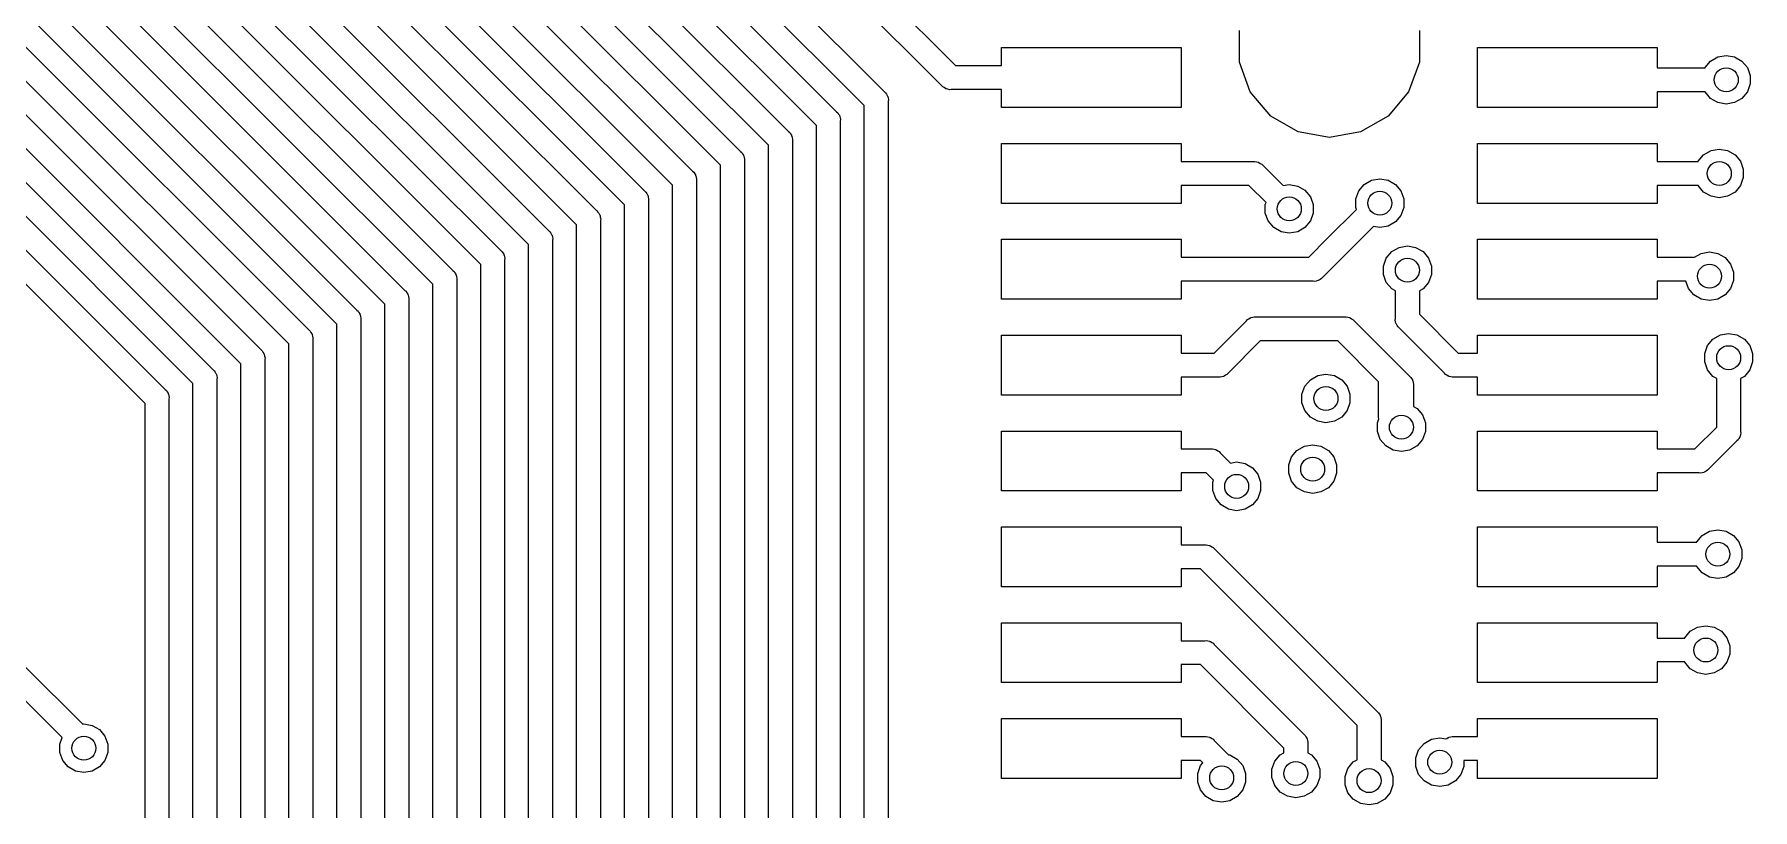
# Model space of a CAD drawing. Extents: x 552.7 to 632.3, y 410.9 to 459.8.
# Drawn here: x 617.4 to 631.73, y 440.83 to 447.3 of the extents above; entities that cross this region are included whole.
import ezdxf

# ---------------------------------------------------------------- set-up
doc = ezdxf.new("R2010")
doc.units = 0
doc.header["$MEASUREMENT"] = 0
doc.layers.add('BLACK', color=7, linetype='CONTINUOUS')

msp = doc.modelspace()

# ---------------------------------------------------------------- linework, layer by layer
at = {"layer": 'BLACK', "linetype": 'CONTINUOUS'}
for p, q in [((619.288, 452.018), (624.488, 446.819)), ((624.32, 446.704), (619.173, 451.851)), ((619.123, 451.618), (624.088, 446.653)), ((623.92, 446.538), (619.008, 451.451)), ((618.957, 451.218), (623.688, 446.488)), ((623.52, 446.373), (618.842, 451.051)), ((618.791, 450.818), (623.288, 446.322)), ((623.12, 446.207), (618.676, 450.651)), ((618.626, 450.418), (622.888, 446.156)), ((622.72, 446.041), (618.51, 450.251)), ((618.46, 450.018), (622.488, 445.991)), ((622.32, 445.875), (618.345, 449.851)), ((618.294, 449.618), (622.088, 445.825)), ((621.92, 445.71), (618.179, 449.451)), ((618.129, 449.218), (621.688, 445.659)), ((621.52, 445.544), (618.013, 449.051)), ((617.963, 448.818), (621.288, 445.494)), ((621.12, 445.378), (617.848, 448.651)), ((617.797, 448.418), (620.888, 445.328)), ((620.72, 445.213), (617.682, 448.251)), ((624.966, 446.87), (623.772, 448.064)), ((623.94, 448.179), (625.081, 447.038)), ((617.632, 448.018), (620.488, 445.162)), ((620.32, 445.047), (617.516, 447.851)), ((617.466, 447.618), (620.088, 444.997)), ((619.92, 444.881), (617.351, 447.451)), ((617.3, 447.218), (619.688, 444.831)), ((627.45, 447.068), (627.45, 447.332)), ((628.95, 447.332), (628.95, 447.068)), ((619.52, 444.716), (617.185, 447.051)), ((625.464, 447.038), (625.464, 447.188)), ((625.464, 447.188), (626.964, 447.188)), ((626.964, 447.188), (626.964, 446.688)), ((627.54, 446.819), (627.45, 447.068)), ((628.95, 447.068), (628.86, 446.819)), ((629.434, 446.688), (629.434, 447.188)), ((629.434, 447.188), (630.934, 447.188)), ((630.934, 447.188), (630.934, 447.02)), ((631.334, 447.022), (631.379, 447.076)), ((631.379, 447.076), (631.441, 447.111)), ((631.441, 447.111), (631.51, 447.123)), ((631.51, 447.123), (631.579, 447.111)), ((631.579, 447.111), (631.641, 447.076)), ((631.641, 447.076), (631.686, 447.022)), ((625.081, 447.038), (625.464, 447.038)), ((630.934, 447.02), (631.334, 447.02)), ((631.334, 447.02), (631.334, 447.022)), ((631.686, 447.022), (631.71, 446.955)), ((631.71, 446.955), (631.71, 446.885)), ((617.134, 446.818), (619.288, 444.665)), ((624.488, 446.819), (624.498, 446.811)), ((624.498, 446.811), (624.505, 446.799)), ((624.505, 446.799), (624.512, 446.788)), ((624.512, 446.788), (624.513, 446.784)), ((624.513, 446.784), (624.516, 446.78)), ((624.516, 446.78), (624.518, 446.767)), ((624.518, 446.767), (624.521, 446.754)), ((624.975, 446.86), (624.966, 446.87)), ((624.986, 446.854), (624.975, 446.86)), ((624.997, 446.846), (624.986, 446.854)), ((625.001, 446.845), (624.997, 446.846)), ((625.005, 446.843), (625.001, 446.845)), ((625.018, 446.84), (625.005, 446.843)), ((625.031, 446.837), (625.018, 446.84)), ((625.044, 446.838), (625.031, 446.837)), ((625.464, 446.838), (625.044, 446.838)), ((625.464, 446.688), (625.464, 446.838)), ((627.71, 446.617), (627.54, 446.819)), ((628.86, 446.819), (628.69, 446.617)), ((631.334, 446.82), (630.934, 446.82)), ((630.934, 446.82), (630.934, 446.688)), ((631.334, 446.818), (631.334, 446.82)), ((631.379, 446.764), (631.334, 446.818)), ((631.441, 446.729), (631.379, 446.764)), ((631.641, 446.764), (631.579, 446.729)), ((631.686, 446.818), (631.641, 446.764)), ((631.71, 446.885), (631.686, 446.818)), ((619.12, 444.55), (617.019, 446.651)), ((624.088, 446.653), (624.098, 446.645)), ((624.098, 446.645), (624.105, 446.633)), ((624.105, 446.633), (624.112, 446.623)), ((624.112, 446.623), (624.113, 446.618)), ((624.113, 446.618), (624.116, 446.614)), ((624.32, 435.564), (624.32, 446.704)), ((624.521, 446.754), (624.52, 446.741)), ((624.52, 446.741), (624.52, 435.601)), ((626.964, 446.688), (625.464, 446.688)), ((627.94, 446.484), (627.71, 446.617)), ((628.69, 446.617), (628.46, 446.484)), ((630.934, 446.688), (629.434, 446.688)), ((631.51, 446.717), (631.441, 446.729)), ((631.579, 446.729), (631.51, 446.717)), ((623.688, 446.488), (623.698, 446.479)), ((623.698, 446.479), (623.705, 446.468)), ((623.92, 435.394), (623.92, 446.538)), ((624.116, 446.614), (624.118, 446.601)), ((624.118, 446.601), (624.121, 446.588)), ((624.121, 446.588), (624.12, 446.575)), ((624.12, 446.575), (624.12, 435.431)), ((628.2, 446.438), (627.94, 446.484)), ((628.46, 446.484), (628.2, 446.438)), ((616.969, 446.418), (618.888, 444.499)), ((623.52, 435.227), (623.52, 446.373)), ((623.705, 446.468), (623.712, 446.457)), ((623.712, 446.457), (623.713, 446.453)), ((623.713, 446.453), (623.716, 446.449)), ((623.716, 446.449), (623.718, 446.436)), ((623.718, 446.436), (623.721, 446.423)), ((623.721, 446.423), (623.72, 446.41)), ((623.72, 446.41), (623.72, 435.264)), ((625.464, 445.888), (625.464, 446.388)), ((625.464, 446.388), (626.964, 446.388)), ((626.964, 446.388), (626.964, 446.238)), ((629.434, 445.888), (629.434, 446.388)), ((629.434, 446.388), (630.934, 446.388)), ((630.934, 446.388), (630.934, 446.238)), ((631.383, 446.329), (631.452, 446.341)), ((631.452, 446.341), (631.521, 446.329)), ((618.72, 444.384), (616.854, 446.251)), ((623.12, 435.061), (623.12, 446.207)), ((623.288, 446.322), (623.298, 446.314)), ((623.298, 446.314), (623.305, 446.302)), ((623.305, 446.302), (623.312, 446.291)), ((623.312, 446.291), (623.313, 446.287)), ((623.313, 446.287), (623.316, 446.283)), ((623.316, 446.283), (623.318, 446.27)), ((623.318, 446.27), (623.321, 446.257)), ((623.321, 446.257), (623.32, 446.244)), ((623.32, 446.244), (623.32, 435.098)), ((626.964, 446.238), (627.565, 446.238)), ((627.565, 446.238), (627.578, 446.239)), ((627.578, 446.239), (627.591, 446.236)), ((627.591, 446.236), (627.604, 446.233)), ((627.604, 446.233), (627.608, 446.231)), ((627.608, 446.231), (627.612, 446.23)), ((627.612, 446.23), (627.623, 446.222)), ((627.623, 446.222), (627.635, 446.216)), ((627.635, 446.216), (627.643, 446.206)), ((627.643, 446.206), (627.813, 446.036)), ((630.934, 446.238), (631.276, 446.238)), ((631.276, 446.24), (631.321, 446.294)), ((631.276, 446.238), (631.276, 446.24)), ((631.321, 446.294), (631.383, 446.329)), ((631.521, 446.329), (631.583, 446.294)), ((631.583, 446.294), (631.628, 446.24)), ((631.628, 446.24), (631.652, 446.173)), ((622.888, 446.156), (622.898, 446.148)), ((622.898, 446.148), (622.905, 446.136)), ((622.905, 446.136), (622.912, 446.125)), ((622.912, 446.125), (622.913, 446.121)), ((622.913, 446.121), (622.916, 446.117)), ((622.916, 446.117), (622.918, 446.104)), ((622.918, 446.104), (622.921, 446.091)), ((622.921, 446.091), (622.92, 446.078)), ((622.92, 446.078), (622.92, 434.933)), ((627.813, 446.036), (627.865, 446.045)), ((627.865, 446.045), (627.935, 446.033)), ((628.444, 445.992), (628.489, 446.046)), ((628.489, 446.046), (628.551, 446.081)), ((628.551, 446.081), (628.62, 446.093)), ((628.62, 446.093), (628.689, 446.081)), ((628.689, 446.081), (628.751, 446.046)), ((628.751, 446.046), (628.796, 445.992)), ((631.652, 446.103), (631.628, 446.036)), ((631.652, 446.173), (631.652, 446.103)), ((616.803, 446.018), (618.488, 444.334)), ((622.488, 445.991), (622.498, 445.982)), ((622.498, 445.982), (622.505, 445.971)), ((622.505, 445.971), (622.512, 445.96)), ((622.512, 445.96), (622.513, 445.955)), ((622.513, 445.955), (622.516, 445.952)), ((622.516, 445.952), (622.518, 445.939)), ((622.518, 445.939), (622.521, 445.926)), ((622.521, 445.926), (622.52, 445.913)), ((622.52, 445.913), (622.52, 434.767)), ((622.72, 434.896), (622.72, 446.041)), ((627.528, 446.038), (626.964, 446.038)), ((626.964, 446.038), (626.964, 445.888)), ((627.671, 445.895), (627.528, 446.038)), ((627.935, 446.033), (627.996, 445.998)), ((627.996, 445.998), (628.041, 445.944)), ((628.041, 445.944), (628.065, 445.878)), ((628.42, 445.925), (628.444, 445.992)), ((628.42, 445.855), (628.42, 445.925)), ((628.796, 445.992), (628.82, 445.925)), ((628.82, 445.925), (628.82, 445.855)), ((631.276, 446.038), (630.934, 446.038)), ((630.934, 446.038), (630.934, 445.888)), ((631.276, 446.036), (631.276, 446.038)), ((631.321, 445.982), (631.276, 446.036)), ((631.383, 445.947), (631.321, 445.982)), ((631.452, 445.935), (631.383, 445.947)), ((631.521, 445.947), (631.452, 445.935)), ((631.583, 445.982), (631.521, 445.947)), ((631.628, 446.036), (631.583, 445.982)), ((618.32, 444.219), (616.688, 445.851)), ((622.088, 445.825), (622.098, 445.816)), ((622.098, 445.816), (622.105, 445.805)), ((622.105, 445.805), (622.112, 445.794)), ((622.112, 445.794), (622.113, 445.79)), ((622.113, 445.79), (622.116, 445.786)), ((622.116, 445.786), (622.118, 445.773)), ((622.118, 445.773), (622.121, 445.76)), ((622.121, 445.76), (622.12, 445.747)), ((622.32, 434.73), (622.32, 445.875)), ((626.964, 445.888), (625.464, 445.888)), ((627.665, 445.878), (627.671, 445.895)), ((627.665, 445.807), (627.665, 445.878)), ((627.689, 445.741), (627.665, 445.807)), ((628.065, 445.807), (628.041, 445.741)), ((628.065, 445.878), (628.065, 445.807)), ((628.185, 445.597), (628.426, 445.838)), ((628.426, 445.838), (628.42, 445.855)), ((628.796, 445.788), (628.751, 445.734)), ((628.82, 445.855), (628.796, 445.788)), ((630.934, 445.888), (629.434, 445.888)), ((621.688, 445.659), (621.698, 445.651)), ((621.698, 445.651), (621.705, 445.639)), ((621.705, 445.639), (621.712, 445.628)), ((621.712, 445.628), (621.713, 445.624)), ((621.713, 445.624), (621.715, 445.62)), ((621.715, 445.62), (621.718, 445.607)), ((621.92, 434.564), (621.92, 445.71)), ((622.12, 445.747), (622.12, 434.601)), ((627.735, 445.687), (627.689, 445.741)), ((627.796, 445.651), (627.735, 445.687)), ((627.865, 445.639), (627.796, 445.651)), ((627.935, 445.651), (627.865, 445.639)), ((627.996, 445.687), (627.935, 445.651)), ((628.041, 445.741), (627.996, 445.687)), ((628.568, 445.696), (628.327, 445.455)), ((628.62, 445.687), (628.568, 445.696)), ((628.689, 445.699), (628.62, 445.687)), ((628.751, 445.734), (628.689, 445.699)), ((621.288, 445.494), (621.298, 445.485)), ((621.298, 445.485), (621.304, 445.474)), ((621.304, 445.474), (621.312, 445.463)), ((621.52, 434.381), (621.52, 445.544)), ((621.718, 445.607), (621.721, 445.594)), ((621.721, 445.594), (621.72, 445.581)), ((621.72, 445.581), (621.72, 434.418)), ((625.464, 445.088), (625.464, 445.588)), ((625.464, 445.588), (626.964, 445.588)), ((626.964, 445.588), (626.964, 445.438)), ((628.027, 445.438), (628.185, 445.597)), ((628.674, 445.432), (628.719, 445.486)), ((628.719, 445.486), (628.781, 445.521)), ((628.781, 445.521), (628.85, 445.533)), ((628.85, 445.533), (628.919, 445.521)), ((628.919, 445.521), (628.981, 445.486)), ((628.981, 445.486), (629.026, 445.432)), ((629.434, 445.088), (629.434, 445.588)), ((629.434, 445.588), (630.934, 445.588)), ((630.934, 445.588), (630.934, 445.438)), ((631.244, 445.438), (631.301, 445.471)), ((631.301, 445.471), (631.37, 445.483)), ((631.37, 445.483), (631.439, 445.471)), ((631.439, 445.471), (631.501, 445.436)), ((620.888, 445.328), (620.898, 445.319)), ((621.12, 434.216), (621.12, 445.378)), ((621.312, 445.463), (621.313, 445.458)), ((621.313, 445.458), (621.315, 445.455)), ((621.315, 445.455), (621.318, 445.441)), ((621.318, 445.441), (621.321, 445.429)), ((621.321, 445.429), (621.32, 445.415)), ((621.32, 445.415), (621.32, 434.253)), ((626.964, 445.438), (628.027, 445.438)), ((628.327, 445.455), (628.142, 445.27)), ((628.65, 445.365), (628.674, 445.432)), ((628.65, 445.295), (628.65, 445.365)), ((629.026, 445.432), (629.05, 445.365)), ((629.05, 445.365), (629.05, 445.295)), ((630.934, 445.438), (631.244, 445.438)), ((631.501, 445.436), (631.546, 445.382)), ((631.546, 445.382), (631.57, 445.315)), ((620.72, 434.05), (620.72, 445.213)), ((620.898, 445.319), (620.904, 445.308)), ((620.904, 445.308), (620.912, 445.297)), ((620.912, 445.297), (620.913, 445.293)), ((620.913, 445.293), (620.915, 445.289)), ((620.915, 445.289), (620.918, 445.276)), ((620.918, 445.276), (620.921, 445.263)), ((620.921, 445.263), (620.92, 445.25)), ((620.92, 445.25), (620.92, 434.087)), ((628.064, 445.238), (626.964, 445.238)), ((626.964, 445.238), (626.964, 445.088)), ((628.077, 445.237), (628.064, 445.238)), ((628.09, 445.24), (628.077, 445.237)), ((628.103, 445.243), (628.09, 445.24)), ((628.107, 445.245), (628.103, 445.243)), ((628.111, 445.246), (628.107, 445.245)), ((628.122, 445.254), (628.111, 445.246)), ((628.133, 445.26), (628.122, 445.254)), ((628.142, 445.27), (628.133, 445.26)), ((628.674, 445.228), (628.65, 445.295)), ((628.719, 445.174), (628.674, 445.228)), ((629.026, 445.228), (628.981, 445.174)), ((629.05, 445.295), (629.026, 445.228)), ((631.172, 445.238), (630.934, 445.238)), ((630.934, 445.238), (630.934, 445.088)), ((631.194, 445.178), (631.172, 445.238)), ((631.57, 445.245), (631.546, 445.178)), ((631.57, 445.315), (631.57, 445.245)), ((620.32, 444.671), (620.32, 445.047)), ((620.488, 445.162), (620.498, 445.154)), ((620.498, 445.154), (620.504, 445.142)), ((620.504, 445.142), (620.512, 445.131)), ((620.512, 445.131), (620.513, 445.127)), ((620.513, 445.127), (620.515, 445.123)), ((620.515, 445.123), (620.518, 445.11)), ((620.518, 445.11), (620.521, 445.097)), ((620.521, 445.097), (620.52, 445.084)), ((620.52, 445.084), (620.52, 433.921)), ((626.964, 445.088), (625.464, 445.088)), ((628.75, 445.157), (628.719, 445.174)), ((628.75, 445.038), (628.75, 445.157)), ((628.981, 445.174), (628.95, 445.157)), ((628.95, 445.157), (628.95, 444.963)), ((630.934, 445.088), (629.434, 445.088)), ((631.239, 445.124), (631.194, 445.178)), ((631.301, 445.089), (631.239, 445.124)), ((631.37, 445.077), (631.301, 445.089)), ((631.439, 445.089), (631.37, 445.077)), ((631.501, 445.124), (631.439, 445.089)), ((631.546, 445.178), (631.501, 445.124)), ((620.088, 444.997), (620.098, 444.988)), ((620.098, 444.988), (620.104, 444.977)), ((620.104, 444.977), (620.112, 444.966)), ((620.112, 444.966), (620.113, 444.961)), ((620.113, 444.961), (620.115, 444.957)), ((620.115, 444.957), (620.118, 444.944)), ((620.118, 444.944), (620.121, 444.932)), ((620.121, 444.932), (620.12, 444.918)), ((620.12, 444.918), (620.12, 433.441)), ((627.239, 444.638), (627.508, 444.908)), ((627.508, 444.908), (627.517, 444.918)), ((627.517, 444.918), (627.528, 444.924)), ((627.528, 444.924), (627.539, 444.932)), ((627.539, 444.932), (627.543, 444.933)), ((627.543, 444.933), (627.547, 444.935)), ((627.547, 444.935), (627.56, 444.938)), ((627.56, 444.938), (627.573, 444.941)), ((627.573, 444.941), (627.586, 444.94)), ((627.586, 444.94), (628.326, 444.94)), ((628.326, 444.94), (628.34, 444.941)), ((628.34, 444.941), (628.353, 444.938)), ((628.353, 444.938), (628.366, 444.935)), ((628.366, 444.935), (628.369, 444.933)), ((628.369, 444.933), (628.374, 444.932)), ((628.374, 444.932), (628.385, 444.924)), ((628.385, 444.924), (628.396, 444.918)), ((628.396, 444.918), (628.405, 444.908)), ((628.405, 444.908), (628.868, 444.445)), ((628.749, 444.913), (628.75, 444.926)), ((628.752, 444.9), (628.749, 444.913)), ((628.75, 444.926), (628.75, 445.038)), ((628.75, 445.038), (628.75, 445.038)), ((628.755, 444.887), (628.752, 444.9)), ((628.95, 444.963), (629.275, 444.638)), ((619.688, 444.831), (619.698, 444.822)), ((619.698, 444.822), (619.704, 444.811)), ((619.704, 444.811), (619.712, 444.8)), ((619.712, 444.8), (619.713, 444.796)), ((619.713, 444.796), (619.715, 444.792)), ((619.715, 444.792), (619.718, 444.779)), ((619.718, 444.779), (619.721, 444.766)), ((619.721, 444.766), (619.72, 444.753)), ((619.72, 444.753), (619.72, 431.977)), ((619.92, 443.931), (619.92, 444.881)), ((625.464, 444.288), (625.464, 444.788)), ((625.464, 444.788), (626.964, 444.788)), ((626.964, 444.788), (626.964, 444.638)), ((628.757, 444.883), (628.755, 444.887)), ((628.758, 444.879), (628.757, 444.883)), ((628.766, 444.868), (628.758, 444.879)), ((628.772, 444.857), (628.766, 444.868)), ((628.782, 444.848), (628.772, 444.857)), ((629.16, 444.47), (628.782, 444.848)), ((629.434, 444.638), (629.434, 444.788)), ((629.434, 444.788), (630.934, 444.788)), ((630.934, 444.788), (630.934, 444.288)), ((631.354, 444.702), (631.399, 444.756)), ((631.399, 444.756), (631.461, 444.791)), ((631.461, 444.791), (631.53, 444.803)), ((631.53, 444.803), (631.599, 444.791)), ((631.599, 444.791), (631.661, 444.756)), ((631.661, 444.756), (631.706, 444.702)), ((619.288, 444.665), (619.298, 444.657)), ((619.298, 444.657), (619.304, 444.645)), ((619.304, 444.645), (619.312, 444.634)), ((619.312, 444.634), (619.313, 444.63)), ((619.313, 444.63), (619.315, 444.626)), ((619.315, 444.626), (619.318, 444.613)), ((619.318, 444.613), (619.321, 444.6)), ((619.52, 443.949), (619.52, 444.716)), ((620.32, 433.884), (620.32, 444.671)), ((620.32, 444.671), (620.32, 444.671)), ((626.964, 444.638), (627.239, 444.638)), ((627.623, 444.74), (627.354, 444.47)), ((628.269, 444.74), (627.623, 444.74)), ((628.61, 444.399), (628.269, 444.74)), ((629.275, 444.638), (629.434, 444.638)), ((631.33, 444.635), (631.354, 444.702)), ((631.33, 444.565), (631.33, 444.635)), ((631.706, 444.702), (631.73, 444.635)), ((631.73, 444.635), (631.73, 444.565)), ((618.888, 444.499), (618.898, 444.491)), ((618.898, 444.491), (618.904, 444.479)), ((618.904, 444.479), (618.912, 444.469)), ((618.912, 444.469), (618.913, 444.464)), ((619.12, 443.731), (619.12, 444.55)), ((619.321, 444.6), (619.32, 444.587)), ((619.32, 444.587), (619.32, 431.811)), ((627.354, 444.47), (627.345, 444.46)), ((629.169, 444.46), (629.16, 444.47)), ((631.354, 444.498), (631.33, 444.565)), ((631.399, 444.444), (631.354, 444.498)), ((631.706, 444.498), (631.661, 444.444)), ((631.73, 444.565), (631.706, 444.498)), ((618.488, 444.334), (618.498, 444.325)), ((618.498, 444.325), (618.504, 444.314)), ((618.72, 442.939), (618.72, 444.384)), ((618.913, 444.464), (618.915, 444.46)), ((618.915, 444.46), (618.918, 444.447)), ((618.918, 444.447), (618.921, 444.435)), ((618.921, 444.435), (618.92, 444.421)), ((618.92, 444.421), (618.92, 431.641)), ((627.276, 444.438), (626.964, 444.438)), ((626.964, 444.438), (626.964, 444.288)), ((627.289, 444.437), (627.276, 444.438)), ((627.302, 444.44), (627.289, 444.437)), ((627.315, 444.443), (627.302, 444.44)), ((627.319, 444.445), (627.315, 444.443)), ((627.323, 444.446), (627.319, 444.445)), ((627.334, 444.454), (627.323, 444.446)), ((627.345, 444.46), (627.334, 444.454)), ((627.971, 444.295), (627.995, 444.361)), ((627.995, 444.361), (628.041, 444.415)), ((628.041, 444.415), (628.102, 444.45)), ((628.102, 444.45), (628.171, 444.463)), ((628.171, 444.463), (628.241, 444.45)), ((628.241, 444.45), (628.302, 444.415)), ((628.302, 444.415), (628.347, 444.361)), ((628.347, 444.361), (628.371, 444.295)), ((628.61, 444.114), (628.61, 444.399)), ((628.868, 444.445), (628.878, 444.436)), ((628.878, 444.436), (628.884, 444.425)), ((628.884, 444.425), (628.892, 444.414)), ((628.892, 444.414), (628.893, 444.409)), ((628.893, 444.409), (628.895, 444.406)), ((628.895, 444.406), (628.898, 444.393)), ((628.898, 444.393), (628.901, 444.38)), ((628.901, 444.38), (628.9, 444.366)), ((628.9, 444.366), (628.9, 444.193)), ((629.18, 444.454), (629.169, 444.46)), ((629.191, 444.446), (629.18, 444.454)), ((629.195, 444.445), (629.191, 444.446)), ((629.199, 444.443), (629.195, 444.445)), ((629.212, 444.44), (629.199, 444.443)), ((629.225, 444.437), (629.212, 444.44)), ((629.238, 444.438), (629.225, 444.437)), ((629.434, 444.438), (629.238, 444.438)), ((629.434, 444.288), (629.434, 444.438)), ((631.43, 444.427), (631.399, 444.444)), ((631.43, 444.021), (631.43, 444.427)), ((631.661, 444.444), (631.63, 444.427)), ((631.63, 444.427), (631.63, 443.984)), ((618.32, 431.439), (618.32, 444.219)), ((618.504, 444.314), (618.512, 444.303)), ((618.512, 444.303), (618.513, 444.299)), ((618.513, 444.299), (618.515, 444.295)), ((618.515, 444.295), (618.518, 444.282)), ((618.518, 444.282), (618.521, 444.269)), ((618.521, 444.269), (618.52, 444.256)), ((618.52, 444.256), (618.52, 431.476)), ((626.964, 444.288), (625.464, 444.288)), ((627.971, 444.224), (627.971, 444.295)), ((627.995, 444.158), (627.971, 444.224)), ((628.371, 444.224), (628.347, 444.158)), ((628.371, 444.295), (628.371, 444.224)), ((628.9, 444.193), (628.931, 444.176)), ((630.934, 444.288), (629.434, 444.288)), ((628.041, 444.104), (627.995, 444.158)), ((628.102, 444.069), (628.041, 444.104)), ((628.171, 444.057), (628.102, 444.069)), ((628.241, 444.069), (628.171, 444.057)), ((628.302, 444.104), (628.241, 444.069)), ((628.347, 444.158), (628.302, 444.104)), ((628.6, 444.055), (628.612, 444.089)), ((628.6, 443.985), (628.6, 444.055)), ((628.609, 444.101), (628.61, 444.114)), ((628.612, 444.089), (628.609, 444.101)), ((628.931, 444.176), (628.976, 444.122)), ((628.976, 444.122), (629, 444.055)), ((629, 444.055), (629, 443.985)), ((619.52, 431.94), (619.52, 443.949)), ((619.52, 443.949), (619.52, 443.949)), ((619.92, 433.404), (619.92, 443.931)), ((619.92, 443.931), (619.92, 443.931)), ((625.464, 443.488), (625.464, 443.988)), ((625.464, 443.988), (626.964, 443.988)), ((626.964, 443.988), (626.964, 443.838)), ((628.624, 443.918), (628.6, 443.985)), ((628.669, 443.864), (628.624, 443.918)), ((628.976, 443.918), (628.931, 443.864)), ((629, 443.985), (628.976, 443.918)), ((629.434, 443.488), (629.434, 443.988)), ((629.434, 443.988), (630.934, 443.988)), ((630.934, 443.988), (630.934, 443.838)), ((631.247, 443.838), (631.43, 444.021)), ((631.598, 443.906), (631.362, 443.67)), ((631.608, 443.915), (631.598, 443.906)), ((631.614, 443.926), (631.608, 443.915)), ((631.622, 443.937), (631.614, 443.926)), ((631.623, 443.941), (631.622, 443.937)), ((631.625, 443.945), (631.623, 443.941)), ((631.628, 443.958), (631.625, 443.945)), ((631.631, 443.971), (631.628, 443.958)), ((631.63, 443.984), (631.631, 443.971)), ((626.964, 443.838), (627.211, 443.838)), ((627.211, 443.838), (627.224, 443.839)), ((627.224, 443.839), (627.237, 443.836)), ((627.237, 443.836), (627.25, 443.833)), ((627.25, 443.833), (627.253, 443.831)), ((627.253, 443.831), (627.258, 443.83)), ((627.258, 443.83), (627.269, 443.822)), ((627.269, 443.822), (627.28, 443.816)), ((627.28, 443.816), (627.289, 443.806)), ((627.289, 443.806), (627.374, 443.72)), ((627.86, 443.705), (627.884, 443.772)), ((627.884, 443.772), (627.929, 443.826)), ((627.929, 443.826), (627.991, 443.861)), ((627.991, 443.861), (628.06, 443.873)), ((628.06, 443.873), (628.129, 443.861)), ((628.129, 443.861), (628.191, 443.826)), ((628.191, 443.826), (628.236, 443.772)), ((628.236, 443.772), (628.26, 443.705)), ((628.731, 443.829), (628.669, 443.864)), ((628.8, 443.817), (628.731, 443.829)), ((628.869, 443.829), (628.8, 443.817)), ((628.931, 443.864), (628.869, 443.829)), ((630.934, 443.838), (631.247, 443.838)), ((619.12, 431.774), (619.12, 443.731)), ((619.12, 443.731), (619.12, 443.731)), ((627.173, 443.638), (626.964, 443.638)), ((626.964, 443.638), (626.964, 443.488)), ((627.233, 443.579), (627.173, 443.638)), ((627.374, 443.72), (627.426, 443.73)), ((627.426, 443.73), (627.496, 443.717)), ((627.496, 443.717), (627.557, 443.682)), ((627.557, 443.682), (627.602, 443.628)), ((627.602, 443.628), (627.626, 443.562)), ((627.86, 443.635), (627.86, 443.705)), ((627.884, 443.568), (627.86, 443.635)), ((628.26, 443.635), (628.236, 443.568)), ((628.26, 443.705), (628.26, 443.635)), ((631.284, 443.638), (630.934, 443.638)), ((630.934, 443.638), (630.934, 443.488)), ((631.297, 443.637), (631.284, 443.638)), ((631.31, 443.64), (631.297, 443.637)), ((631.323, 443.643), (631.31, 443.64)), ((631.327, 443.645), (631.323, 443.643)), ((631.331, 443.646), (631.327, 443.645)), ((631.342, 443.654), (631.331, 443.646)), ((631.353, 443.66), (631.342, 443.654)), ((631.362, 443.67), (631.353, 443.66)), ((626.964, 443.488), (625.464, 443.488)), ((627.226, 443.562), (627.233, 443.579)), ((627.226, 443.491), (627.226, 443.562)), ((627.251, 443.425), (627.226, 443.491)), ((627.626, 443.491), (627.602, 443.425)), ((627.626, 443.562), (627.626, 443.491)), ((627.929, 443.514), (627.884, 443.568)), ((627.991, 443.479), (627.929, 443.514)), ((628.06, 443.467), (627.991, 443.479)), ((628.129, 443.479), (628.06, 443.467)), ((628.191, 443.514), (628.129, 443.479)), ((628.236, 443.568), (628.191, 443.514)), ((630.934, 443.488), (629.434, 443.488)), ((627.296, 443.371), (627.251, 443.425)), ((627.357, 443.336), (627.296, 443.371)), ((627.426, 443.323), (627.357, 443.336)), ((627.496, 443.336), (627.426, 443.323)), ((627.557, 443.371), (627.496, 443.336)), ((627.602, 443.425), (627.557, 443.371)), ((625.464, 442.688), (625.464, 443.188)), ((625.464, 443.188), (626.964, 443.188)), ((626.964, 443.188), (626.964, 443.038)), ((629.434, 442.688), (629.434, 443.188)), ((629.434, 443.188), (630.934, 443.188)), ((630.934, 443.188), (630.934, 443.06)), ((626.964, 443.038), (627.16, 443.038)), ((627.16, 443.038), (627.173, 443.039)), ((627.173, 443.039), (627.186, 443.036)), ((627.186, 443.036), (627.199, 443.033)), ((630.934, 443.06), (631.264, 443.06)), ((631.264, 443.062), (631.309, 443.116)), ((631.264, 443.06), (631.264, 443.062)), ((631.309, 443.116), (631.371, 443.151)), ((631.371, 443.151), (631.44, 443.163)), ((631.44, 443.163), (631.509, 443.151)), ((631.509, 443.151), (631.571, 443.116)), ((631.571, 443.116), (631.616, 443.062)), ((631.616, 443.062), (631.64, 442.995)), ((618.72, 431.604), (618.72, 442.939)), ((618.72, 442.939), (618.72, 442.939)), ((627.199, 443.033), (627.203, 443.031)), ((627.203, 443.031), (627.207, 443.03)), ((627.207, 443.03), (627.218, 443.022)), ((627.218, 443.022), (627.229, 443.016)), ((627.229, 443.016), (627.238, 443.006)), ((627.238, 443.006), (628.598, 441.646)), ((631.64, 442.925), (631.616, 442.858)), ((631.64, 442.995), (631.64, 442.925)), ((627.123, 442.838), (626.964, 442.838)), ((626.964, 442.838), (626.964, 442.688)), ((628.43, 441.531), (627.123, 442.838)), ((631.264, 442.86), (630.934, 442.86)), ((630.934, 442.86), (630.934, 442.688)), ((631.264, 442.858), (631.264, 442.86)), ((631.309, 442.804), (631.264, 442.858)), ((631.371, 442.769), (631.309, 442.804)), ((631.44, 442.757), (631.371, 442.769)), ((631.509, 442.769), (631.44, 442.757)), ((631.571, 442.804), (631.509, 442.769)), ((631.616, 442.858), (631.571, 442.804)), ((626.964, 442.688), (625.464, 442.688)), ((630.934, 442.688), (629.434, 442.688)), ((625.464, 441.888), (625.464, 442.388)), ((625.464, 442.388), (626.964, 442.388)), ((626.964, 442.388), (626.964, 442.238)), ((629.434, 441.888), (629.434, 442.388)), ((629.434, 442.388), (630.934, 442.388)), ((630.934, 442.388), (630.934, 442.26)), ((631.209, 442.316), (631.271, 442.351)), ((631.271, 442.351), (631.34, 442.363)), ((631.34, 442.363), (631.409, 442.351)), ((631.409, 442.351), (631.471, 442.316)), ((626.964, 442.238), (627.16, 442.238)), ((627.16, 442.238), (627.173, 442.239)), ((627.173, 442.239), (627.186, 442.236)), ((627.186, 442.236), (627.199, 442.233)), ((627.199, 442.233), (627.203, 442.231)), ((627.203, 442.231), (627.207, 442.23)), ((627.207, 442.23), (627.218, 442.222)), ((627.218, 442.222), (627.229, 442.216)), ((627.229, 442.216), (627.238, 442.206)), ((627.238, 442.206), (627.988, 441.456)), ((630.934, 442.26), (631.164, 442.26)), ((631.164, 442.262), (631.209, 442.316)), ((631.164, 442.26), (631.164, 442.262)), ((631.471, 442.316), (631.516, 442.262)), ((631.516, 442.262), (631.54, 442.195)), ((631.54, 442.195), (631.54, 442.125)), ((627.123, 442.038), (626.964, 442.038)), ((626.964, 442.038), (626.964, 441.888)), ((627.82, 441.341), (627.123, 442.038)), ((631.164, 442.06), (630.934, 442.06)), ((630.934, 442.06), (630.934, 441.888)), ((631.164, 442.058), (631.164, 442.06)), ((631.209, 442.004), (631.164, 442.058)), ((631.516, 442.058), (631.471, 442.004)), ((631.54, 442.125), (631.516, 442.058)), ((617.323, 442.018), (617.8, 441.541)), ((626.964, 441.888), (625.464, 441.888)), ((630.934, 441.888), (629.434, 441.888)), ((631.271, 441.969), (631.209, 442.004)), ((631.34, 441.957), (631.271, 441.969)), ((631.409, 441.969), (631.34, 441.957)), ((631.471, 442.004), (631.409, 441.969)), ((617.63, 441.429), (617.208, 441.851)), ((628.598, 441.646), (628.608, 441.637)), ((628.608, 441.637), (628.614, 441.626)), ((628.614, 441.626), (628.622, 441.615)), ((628.622, 441.615), (628.623, 441.611)), ((628.623, 441.611), (628.625, 441.607)), ((628.625, 441.607), (628.628, 441.594)), ((617.8, 441.541), (617.81, 441.543)), ((617.81, 441.543), (617.879, 441.531)), ((617.879, 441.531), (617.941, 441.496)), ((617.941, 441.496), (617.986, 441.442)), ((625.464, 441.088), (625.464, 441.588)), ((625.464, 441.588), (626.964, 441.588)), ((626.964, 441.588), (626.964, 441.438)), ((628.43, 441.243), (628.43, 441.531)), ((628.628, 441.594), (628.631, 441.581)), ((628.631, 441.581), (628.63, 441.568)), ((628.63, 441.568), (628.63, 441.243)), ((629.434, 441.438), (629.434, 441.588)), ((629.434, 441.588), (630.934, 441.588)), ((630.934, 441.588), (630.934, 441.088)), ((617.61, 441.375), (617.63, 441.429)), ((617.61, 441.305), (617.61, 441.375)), ((617.986, 441.442), (618.01, 441.375)), ((618.01, 441.375), (618.01, 441.305)), ((626.964, 441.438), (627.16, 441.438)), ((627.16, 441.438), (627.173, 441.439)), ((627.173, 441.439), (627.186, 441.436)), ((627.186, 441.436), (627.199, 441.433)), ((627.199, 441.433), (627.203, 441.431)), ((627.203, 441.431), (627.207, 441.43)), ((627.207, 441.43), (627.218, 441.422)), ((627.218, 441.422), (627.229, 441.416)), ((627.229, 441.416), (627.238, 441.406)), ((627.238, 441.406), (627.357, 441.286)), ((627.82, 441.303), (627.82, 441.341)), ((627.988, 441.456), (627.998, 441.447)), ((627.998, 441.447), (628.004, 441.436)), ((628.004, 441.436), (628.012, 441.425)), ((628.012, 441.425), (628.013, 441.421)), ((628.013, 441.421), (628.015, 441.417)), ((628.015, 441.417), (628.018, 441.404)), ((628.018, 441.404), (628.021, 441.391)), ((628.021, 441.391), (628.02, 441.378)), ((628.02, 441.378), (628.02, 441.303)), ((628.92, 441.259), (628.944, 441.326)), ((628.944, 441.326), (628.989, 441.38)), ((628.989, 441.38), (629.051, 441.415)), ((629.051, 441.415), (629.12, 441.427)), ((629.12, 441.427), (629.172, 441.418)), ((629.172, 441.418), (629.18, 441.422)), ((629.18, 441.422), (629.191, 441.43)), ((629.191, 441.43), (629.195, 441.431)), ((629.195, 441.431), (629.199, 441.433)), ((629.199, 441.433), (629.212, 441.436)), ((629.212, 441.436), (629.225, 441.439)), ((629.225, 441.439), (629.238, 441.438)), ((629.238, 441.438), (629.434, 441.438)), ((617.634, 441.238), (617.61, 441.305)), ((617.679, 441.184), (617.634, 441.238)), ((617.741, 441.149), (617.679, 441.184)), ((617.941, 441.184), (617.879, 441.149)), ((617.986, 441.238), (617.941, 441.184)), ((618.01, 441.305), (617.986, 441.238)), ((627.123, 441.238), (626.964, 441.238)), ((626.964, 441.238), (626.964, 441.088)), ((627.101, 441.129), (627.125, 441.195)), ((627.144, 441.217), (627.123, 441.238)), ((627.125, 441.195), (627.144, 441.217)), ((627.357, 441.286), (627.37, 441.284)), ((627.37, 441.284), (627.431, 441.249)), ((627.431, 441.249), (627.477, 441.195)), ((627.477, 441.195), (627.501, 441.129)), ((627.72, 441.165), (627.744, 441.232)), ((627.744, 441.232), (627.789, 441.286)), ((627.789, 441.286), (627.82, 441.303)), ((628.02, 441.303), (628.051, 441.286)), ((628.051, 441.286), (628.096, 441.232)), ((628.096, 441.232), (628.12, 441.165)), ((628.33, 441.105), (628.354, 441.172)), ((628.354, 441.172), (628.399, 441.226)), ((628.399, 441.226), (628.43, 441.243)), ((628.63, 441.243), (628.661, 441.226)), ((628.661, 441.226), (628.706, 441.172)), ((628.706, 441.172), (628.73, 441.105)), ((628.92, 441.189), (628.92, 441.259)), ((628.944, 441.122), (628.92, 441.189)), ((629.32, 441.189), (629.296, 441.122)), ((629.434, 441.238), (629.32, 441.238)), ((629.32, 441.238), (629.32, 441.189)), ((629.434, 441.088), (629.434, 441.238)), ((617.81, 441.137), (617.741, 441.149)), ((617.879, 441.149), (617.81, 441.137)), ((626.964, 441.088), (625.464, 441.088)), ((627.101, 441.058), (627.101, 441.129)), ((627.125, 440.992), (627.101, 441.058)), ((627.501, 441.058), (627.477, 440.992)), ((627.501, 441.129), (627.501, 441.058)), ((627.72, 441.095), (627.72, 441.165)), ((627.744, 441.028), (627.72, 441.095)), ((627.789, 440.974), (627.744, 441.028)), ((628.096, 441.028), (628.051, 440.974)), ((628.12, 441.095), (628.096, 441.028)), ((628.12, 441.165), (628.12, 441.095)), ((628.33, 441.035), (628.33, 441.105)), ((628.354, 440.968), (628.33, 441.035)), ((628.73, 441.035), (628.706, 440.968)), ((628.73, 441.105), (628.73, 441.035)), ((628.989, 441.068), (628.944, 441.122)), ((629.051, 441.033), (628.989, 441.068)), ((629.12, 441.021), (629.051, 441.033)), ((629.189, 441.033), (629.12, 441.021)), ((629.251, 441.068), (629.189, 441.033)), ((629.296, 441.122), (629.251, 441.068)), ((630.934, 441.088), (629.434, 441.088)), ((627.17, 440.938), (627.125, 440.992)), ((627.231, 440.902), (627.17, 440.938)), ((627.301, 440.89), (627.231, 440.902)), ((627.37, 440.902), (627.301, 440.89)), ((627.431, 440.938), (627.37, 440.902)), ((627.477, 440.992), (627.431, 440.938)), ((627.851, 440.939), (627.789, 440.974)), ((627.92, 440.927), (627.851, 440.939)), ((627.989, 440.939), (627.92, 440.927)), ((628.051, 440.974), (627.989, 440.939)), ((628.399, 440.914), (628.354, 440.968)), ((628.461, 440.879), (628.399, 440.914)), ((628.661, 440.914), (628.599, 440.879)), ((628.706, 440.968), (628.661, 440.914)), ((628.53, 440.867), (628.461, 440.879)), ((628.599, 440.879), (628.53, 440.867))]:
    msp.add_line(p, q, dxfattribs=at)
at = {"layer": 'BLACK'}
for centre in [(631.51, 446.92), (631.452, 446.138), (627.865, 445.842), (628.62, 445.89), (628.85, 445.33), (631.37, 445.28), (631.53, 444.6), (628.171, 444.26), (628.8, 444.02), (628.06, 443.67), (627.426, 443.526), (631.44, 442.96), (631.34, 442.16), (617.81, 441.34), (629.12, 441.224), (627.301, 441.093), (627.92, 441.13), (628.53, 441.07)]:
    msp.add_circle(centre, 0.1, dxfattribs=at)

doc.saveas('drawing.dxf')
